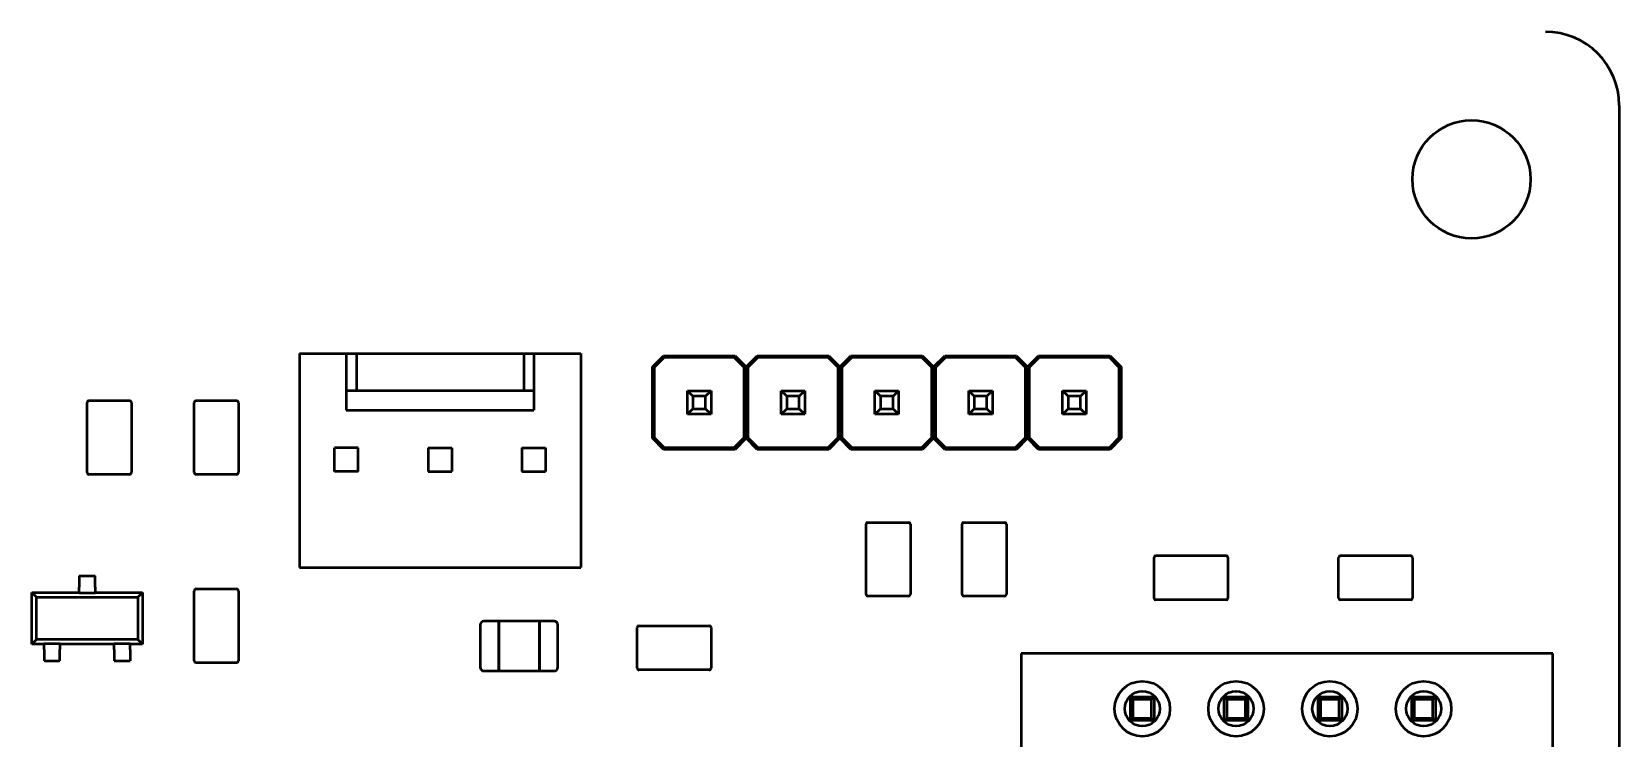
# Model space of a CAD drawing. Header units: inches. Extents: x 0.1 to 17, y 0.3 to 10.7.
# Drawn here: x 3.746 to 5.439, y 8.352 to 9.106 of the extents above; entities that cross this region are included whole.
import ezdxf

# ---------------------------------------------------------------- set-up
doc = ezdxf.new("R2010")
doc.units = ezdxf.units.IN
doc.header["$LTSCALE"] = 0.5
doc.header["$MEASUREMENT"] = 0
doc.layers.add('Visible (ANSI)', color=7, linetype='Continuous', lineweight=50)

msp = doc.modelspace()

# ---------------------------------------------------------------- linework, layer by layer
at = {"layer": 'Visible (ANSI)'}
for p, q in [((5.4385, 9.0276), (5.4385, 7.2166)), ((4.031, 8.763), (4.031, 8.5346)), ((4.031, 8.763), (4.081, 8.763)), ((4.081, 8.763), (4.0918, 8.763)), ((4.081, 8.763), (4.081, 8.7236)), ((4.0918, 8.763), (4.2703, 8.763)), ((4.0918, 8.763), (4.0918, 8.7236)), ((4.2703, 8.763), (4.281, 8.763)), ((4.2703, 8.763), (4.2703, 8.7236)), ((4.281, 8.763), (4.331, 8.763)), ((4.281, 8.763), (4.281, 8.7236)), ((4.331, 8.763), (4.331, 8.5346)), ((4.4074, 8.7489), (4.4192, 8.7607)), ((4.42, 8.7587), (4.4094, 8.7481)), ((4.4192, 8.7607), (4.4956, 8.7607)), ((4.4192, 8.7607), (4.42, 8.7587)), ((4.4948, 8.7587), (4.42, 8.7587)), ((4.4956, 8.7607), (4.4948, 8.7587)), ((4.5054, 8.7481), (4.4948, 8.7587)), ((4.4956, 8.7607), (4.5074, 8.7489)), ((4.5074, 8.7489), (4.5192, 8.7607)), ((4.52, 8.7587), (4.5094, 8.7481)), ((4.5192, 8.7607), (4.5956, 8.7607)), ((4.5192, 8.7607), (4.52, 8.7587)), ((4.5948, 8.7587), (4.52, 8.7587)), ((4.5956, 8.7607), (4.5948, 8.7587)), ((4.6054, 8.7481), (4.5948, 8.7587)), ((4.5956, 8.7607), (4.6074, 8.7489)), ((4.6074, 8.7489), (4.6192, 8.7607)), ((4.62, 8.7587), (4.6094, 8.7481)), ((4.6192, 8.7607), (4.6956, 8.7607)), ((4.6192, 8.7607), (4.62, 8.7587)), ((4.6948, 8.7587), (4.62, 8.7587)), ((4.6956, 8.7607), (4.6948, 8.7587)), ((4.7054, 8.7481), (4.6948, 8.7587)), ((4.6956, 8.7607), (4.7074, 8.7489)), ((4.7074, 8.7489), (4.7192, 8.7607)), ((4.72, 8.7587), (4.7094, 8.7481)), ((4.7192, 8.7607), (4.7956, 8.7607)), ((4.7192, 8.7607), (4.72, 8.7587)), ((4.7948, 8.7587), (4.72, 8.7587)), ((4.7956, 8.7607), (4.7948, 8.7587)), ((4.8054, 8.7481), (4.7948, 8.7587)), ((4.7956, 8.7607), (4.8074, 8.7489)), ((4.8074, 8.7489), (4.8192, 8.7607)), ((4.82, 8.7587), (4.8094, 8.7481)), ((4.8192, 8.7607), (4.8956, 8.7607)), ((4.8192, 8.7607), (4.82, 8.7587)), ((4.8948, 8.7587), (4.82, 8.7587)), ((4.8956, 8.7607), (4.8948, 8.7587)), ((4.9054, 8.7481), (4.8948, 8.7587)), ((4.8956, 8.7607), (4.9074, 8.7489)), ((4.4074, 8.6725), (4.4074, 8.7489)), ((4.4094, 8.7481), (4.4074, 8.7489)), ((4.4094, 8.7481), (4.4094, 8.6733)), ((4.5074, 8.7489), (4.5054, 8.7481)), ((4.5054, 8.6733), (4.5054, 8.7481)), ((4.5074, 8.7489), (4.5074, 8.6725)), ((4.5074, 8.6725), (4.5074, 8.7489)), ((4.5094, 8.7481), (4.5074, 8.7489)), ((4.5094, 8.7481), (4.5094, 8.6733)), ((4.6074, 8.7489), (4.6054, 8.7481)), ((4.6054, 8.6733), (4.6054, 8.7481)), ((4.6074, 8.6725), (4.6074, 8.7489)), ((4.6094, 8.7481), (4.6074, 8.7489)), ((4.6074, 8.7489), (4.6074, 8.6725)), ((4.6094, 8.7481), (4.6094, 8.6733)), ((4.7074, 8.7489), (4.7054, 8.7481)), ((4.7054, 8.6733), (4.7054, 8.7481)), ((4.7074, 8.7489), (4.7074, 8.6725)), ((4.7074, 8.6725), (4.7074, 8.7489)), ((4.7094, 8.7481), (4.7074, 8.7489)), ((4.7094, 8.7481), (4.7094, 8.6733)), ((4.8074, 8.7489), (4.8054, 8.7481)), ((4.8054, 8.6733), (4.8054, 8.7481)), ((4.8074, 8.6725), (4.8074, 8.7489)), ((4.8094, 8.7481), (4.8074, 8.7489)), ((4.8074, 8.7489), (4.8074, 8.6725)), ((4.8094, 8.7481), (4.8094, 8.6733)), ((4.9074, 8.7489), (4.9054, 8.7481)), ((4.9054, 8.6733), (4.9054, 8.7481)), ((4.9074, 8.7489), (4.9074, 8.6725)), ((4.081, 8.7236), (4.081, 8.7027)), ((4.081, 8.7236), (4.0918, 8.7236)), ((4.0918, 8.7236), (4.2703, 8.7236)), ((4.2703, 8.7236), (4.281, 8.7236)), ((4.281, 8.7236), (4.281, 8.7027)), ((4.4448, 8.7233), (4.47, 8.7233)), ((4.4448, 8.6981), (4.4448, 8.7233)), ((4.4507, 8.7174), (4.4448, 8.7233)), ((4.4641, 8.7174), (4.47, 8.7233)), ((4.47, 8.7233), (4.47, 8.6981)), ((4.5448, 8.7233), (4.57, 8.7233)), ((4.5448, 8.6981), (4.5448, 8.7233)), ((4.5507, 8.7174), (4.5448, 8.7233)), ((4.5641, 8.7174), (4.57, 8.7233)), ((4.57, 8.7233), (4.57, 8.6981)), ((4.6448, 8.7233), (4.67, 8.7233)), ((4.6448, 8.6981), (4.6448, 8.7233)), ((4.6507, 8.7174), (4.6448, 8.7233)), ((4.6641, 8.7174), (4.67, 8.7233)), ((4.67, 8.7233), (4.67, 8.6981)), ((4.7448, 8.7233), (4.77, 8.7233)), ((4.7448, 8.6981), (4.7448, 8.7233)), ((4.7507, 8.7174), (4.7448, 8.7233)), ((4.7641, 8.7174), (4.77, 8.7233)), ((4.77, 8.7233), (4.77, 8.6981)), ((4.8448, 8.7233), (4.87, 8.7233)), ((4.8448, 8.6981), (4.8448, 8.7233)), ((4.8507, 8.7174), (4.8448, 8.7233)), ((4.8641, 8.7174), (4.87, 8.7233)), ((4.87, 8.7233), (4.87, 8.6981)), ((3.8047, 8.7009), (3.8047, 8.7107)), ((3.8066, 8.7127), (3.8499, 8.7127)), ((3.8519, 8.7107), (3.8519, 8.7009)), ((3.9188, 8.7009), (3.9188, 8.7107)), ((3.9208, 8.7127), (3.9641, 8.7127)), ((3.9661, 8.7107), (3.9661, 8.7009)), ((4.081, 8.7027), (4.281, 8.7027)), ((4.4448, 8.6981), (4.4507, 8.704)), ((4.4641, 8.7174), (4.4507, 8.7174)), ((4.4507, 8.7174), (4.4507, 8.704)), ((4.4507, 8.704), (4.4641, 8.704)), ((4.4641, 8.704), (4.4641, 8.7174)), ((4.47, 8.6981), (4.4641, 8.704)), ((4.5448, 8.6981), (4.5507, 8.704)), ((4.5641, 8.7174), (4.5507, 8.7174)), ((4.5507, 8.7174), (4.5507, 8.704)), ((4.5507, 8.704), (4.5641, 8.704)), ((4.5641, 8.704), (4.5641, 8.7174)), ((4.57, 8.6981), (4.5641, 8.704)), ((4.6448, 8.6981), (4.6507, 8.704)), ((4.6641, 8.7174), (4.6507, 8.7174)), ((4.6507, 8.7174), (4.6507, 8.704)), ((4.6507, 8.704), (4.6641, 8.704)), ((4.6641, 8.704), (4.6641, 8.7174)), ((4.67, 8.6981), (4.6641, 8.704)), ((4.7448, 8.6981), (4.7507, 8.704)), ((4.7641, 8.7174), (4.7507, 8.7174)), ((4.7507, 8.7174), (4.7507, 8.704)), ((4.7507, 8.704), (4.7641, 8.704)), ((4.7641, 8.704), (4.7641, 8.7174)), ((4.77, 8.6981), (4.7641, 8.704)), ((4.8448, 8.6981), (4.8507, 8.704)), ((4.8641, 8.7174), (4.8507, 8.7174)), ((4.8507, 8.7174), (4.8507, 8.704)), ((4.8507, 8.704), (4.8641, 8.704)), ((4.8641, 8.704), (4.8641, 8.7174)), ((4.87, 8.6981), (4.8641, 8.704)), ((3.8047, 8.6457), (3.8047, 8.7009)), ((3.8519, 8.7009), (3.8519, 8.6457)), ((3.9188, 8.6457), (3.9188, 8.7009)), ((3.9661, 8.7009), (3.9661, 8.6457)), ((4.47, 8.6981), (4.4448, 8.6981)), ((4.57, 8.6981), (4.5448, 8.6981)), ((4.67, 8.6981), (4.6448, 8.6981)), ((4.77, 8.6981), (4.7448, 8.6981)), ((4.87, 8.6981), (4.8448, 8.6981)), ((4.4094, 8.6733), (4.4074, 8.6725)), ((4.4192, 8.6607), (4.4074, 8.6725)), ((4.4094, 8.6733), (4.42, 8.6627)), ((4.4948, 8.6627), (4.5054, 8.6733)), ((4.5074, 8.6725), (4.4956, 8.6607)), ((4.5074, 8.6725), (4.5054, 8.6733)), ((4.5094, 8.6733), (4.5074, 8.6725)), ((4.5192, 8.6607), (4.5074, 8.6725)), ((4.5094, 8.6733), (4.52, 8.6627)), ((4.5948, 8.6627), (4.6054, 8.6733)), ((4.6074, 8.6725), (4.5956, 8.6607)), ((4.6074, 8.6725), (4.6054, 8.6733)), ((4.6094, 8.6733), (4.6074, 8.6725)), ((4.6192, 8.6607), (4.6074, 8.6725)), ((4.6094, 8.6733), (4.62, 8.6627)), ((4.6948, 8.6627), (4.7054, 8.6733)), ((4.7074, 8.6725), (4.6956, 8.6607)), ((4.7074, 8.6725), (4.7054, 8.6733)), ((4.7094, 8.6733), (4.7074, 8.6725)), ((4.7192, 8.6607), (4.7074, 8.6725)), ((4.7094, 8.6733), (4.72, 8.6627)), ((4.7948, 8.6627), (4.8054, 8.6733)), ((4.8074, 8.6725), (4.7956, 8.6607)), ((4.8074, 8.6725), (4.8054, 8.6733)), ((4.8094, 8.6733), (4.8074, 8.6725)), ((4.8192, 8.6607), (4.8074, 8.6725)), ((4.8094, 8.6733), (4.82, 8.6627)), ((4.8948, 8.6627), (4.9054, 8.6733)), ((4.9074, 8.6725), (4.8956, 8.6607)), ((4.9074, 8.6725), (4.9054, 8.6733)), ((4.0684, 8.637), (4.0684, 8.6622)), ((4.0936, 8.6622), (4.0684, 8.6622)), ((4.0936, 8.637), (4.0936, 8.6622)), ((4.1684, 8.6622), (4.1684, 8.637)), ((4.1684, 8.6622), (4.1936, 8.6622)), ((4.1936, 8.6622), (4.1936, 8.637)), ((4.2684, 8.6622), (4.2684, 8.637)), ((4.2684, 8.6622), (4.2936, 8.6622)), ((4.2936, 8.6622), (4.2936, 8.637)), ((4.42, 8.6627), (4.4192, 8.6607)), ((4.4956, 8.6607), (4.4192, 8.6607)), ((4.42, 8.6627), (4.4948, 8.6627)), ((4.4948, 8.6627), (4.4956, 8.6607)), ((4.52, 8.6627), (4.5192, 8.6607)), ((4.5956, 8.6607), (4.5192, 8.6607)), ((4.52, 8.6627), (4.5948, 8.6627)), ((4.5948, 8.6627), (4.5956, 8.6607)), ((4.62, 8.6627), (4.6192, 8.6607)), ((4.6956, 8.6607), (4.6192, 8.6607)), ((4.62, 8.6627), (4.6948, 8.6627)), ((4.6948, 8.6627), (4.6956, 8.6607)), ((4.72, 8.6627), (4.7192, 8.6607)), ((4.7956, 8.6607), (4.7192, 8.6607)), ((4.72, 8.6627), (4.7948, 8.6627)), ((4.7948, 8.6627), (4.7956, 8.6607)), ((4.82, 8.6627), (4.8192, 8.6607)), ((4.8956, 8.6607), (4.8192, 8.6607)), ((4.82, 8.6627), (4.8948, 8.6627)), ((4.8948, 8.6627), (4.8956, 8.6607)), ((3.8047, 8.6359), (3.8047, 8.6457)), ((3.8499, 8.6339), (3.8066, 8.6339)), ((3.8519, 8.6457), (3.8519, 8.6359)), ((3.9188, 8.6359), (3.9188, 8.6457)), ((3.9641, 8.6339), (3.9208, 8.6339)), ((3.9661, 8.6457), (3.9661, 8.6359)), ((4.0936, 8.637), (4.0684, 8.637)), ((4.1684, 8.637), (4.1936, 8.637)), ((4.2684, 8.637), (4.2936, 8.637)), ((4.6354, 8.5709), (4.6354, 8.5808)), ((4.6354, 8.5158), (4.6354, 8.5709)), ((4.6373, 8.5827), (4.6806, 8.5827)), ((4.6826, 8.5808), (4.6826, 8.5709)), ((4.6826, 8.5709), (4.6826, 8.5158)), ((4.7377, 8.5709), (4.7377, 8.5808)), ((4.7377, 8.5158), (4.7377, 8.5709)), ((4.7397, 8.5827), (4.783, 8.5827)), ((4.785, 8.5808), (4.785, 8.5709)), ((4.785, 8.5709), (4.785, 8.5158)), ((4.031, 8.5346), (4.331, 8.5346)), ((4.9424, 8.502), (4.9424, 8.5453)), ((4.9444, 8.5473), (4.9543, 8.5473)), ((4.9543, 8.5473), (5.0094, 8.5473)), ((5.0094, 8.5473), (5.0192, 8.5473)), ((5.0212, 8.5453), (5.0212, 8.502)), ((5.1393, 8.502), (5.1393, 8.5453)), ((5.1413, 8.5473), (5.1511, 8.5473)), ((5.1511, 8.5473), (5.2062, 8.5473)), ((5.2062, 8.5473), (5.2161, 8.5473)), ((5.218, 8.5453), (5.218, 8.502)), ((3.7962, 8.5257), (3.8131, 8.5257)), ((3.7962, 8.5257), (3.7962, 8.5185)), ((3.7962, 8.5185), (3.7962, 8.5146)), ((3.8131, 8.5185), (3.8131, 8.5257)), ((3.8131, 8.5146), (3.8131, 8.5185)), ((4.6354, 8.506), (4.6354, 8.5158)), ((4.6826, 8.5158), (4.6826, 8.506)), ((4.7377, 8.506), (4.7377, 8.5158)), ((4.785, 8.5158), (4.785, 8.506)), ((3.7505, 8.5031), (3.7456, 8.5079)), ((3.7456, 8.4528), (3.7456, 8.5079)), ((3.7456, 8.5079), (3.7962, 8.5079)), ((3.7505, 8.4577), (3.7505, 8.5031)), ((3.7505, 8.5031), (3.8589, 8.5031)), ((3.7962, 8.5146), (3.7962, 8.5136)), ((3.7962, 8.5073), (3.7962, 8.5136)), ((3.8131, 8.5073), (3.7962, 8.5073)), ((3.8131, 8.5136), (3.8131, 8.5146)), ((3.8131, 8.5136), (3.8131, 8.5073)), ((3.8131, 8.5079), (3.8637, 8.5079)), ((3.8589, 8.5031), (3.8637, 8.5079)), ((3.8589, 8.5031), (3.8589, 8.4577)), ((3.8637, 8.5079), (3.8637, 8.4528)), ((3.9188, 8.5001), (3.9188, 8.5099)), ((3.9188, 8.4449), (3.9188, 8.5001)), ((3.9208, 8.5119), (3.9641, 8.5119)), ((3.9661, 8.5099), (3.9661, 8.5001)), ((3.9661, 8.5001), (3.9661, 8.4449)), ((4.6806, 8.504), (4.6373, 8.504)), ((4.783, 8.504), (4.7397, 8.504)), ((4.9543, 8.5001), (4.9444, 8.5001)), ((5.0094, 8.5001), (4.9543, 8.5001)), ((5.0192, 8.5001), (5.0094, 8.5001)), ((5.1511, 8.5001), (5.1413, 8.5001)), ((5.2062, 8.5001), (5.1511, 8.5001)), ((5.2161, 8.5001), (5.2062, 8.5001)), ((4.2239, 8.4735), (4.2239, 8.4282)), ((4.2436, 8.4774), (4.2279, 8.4774)), ((4.2436, 8.4774), (4.2436, 8.4735)), ((4.2436, 8.4735), (4.2436, 8.4774)), ((4.2869, 8.4774), (4.2436, 8.4774)), ((4.2436, 8.4735), (4.2436, 8.4282)), ((4.2436, 8.4282), (4.2436, 8.4735)), ((4.2869, 8.4774), (4.2869, 8.4735)), ((4.2869, 8.4735), (4.2869, 8.4774)), ((4.3027, 8.4774), (4.2869, 8.4774)), ((4.2869, 8.4735), (4.2869, 8.4282)), ((4.2869, 8.4282), (4.2869, 8.4735)), ((4.3066, 8.4282), (4.3066, 8.4735)), ((4.3913, 8.4272), (4.3913, 8.4705)), ((4.3932, 8.4725), (4.4031, 8.4725)), ((4.4031, 8.4725), (4.4582, 8.4725)), ((4.4582, 8.4725), (4.468, 8.4725)), ((4.47, 8.4705), (4.47, 8.4272)), ((3.7505, 8.4577), (3.7456, 8.4528)), ((3.7588, 8.4528), (3.7456, 8.4528)), ((3.8589, 8.4577), (3.7505, 8.4577)), ((3.7588, 8.4535), (3.7757, 8.4535)), ((3.7588, 8.4472), (3.7588, 8.4535)), ((3.7757, 8.4535), (3.7757, 8.4472)), ((3.8336, 8.4528), (3.7757, 8.4528)), ((3.8336, 8.4535), (3.8505, 8.4535)), ((3.8336, 8.4472), (3.8336, 8.4535)), ((3.8505, 8.4472), (3.8505, 8.4535)), ((3.8637, 8.4528), (3.8505, 8.4528)), ((3.8589, 8.4577), (3.8637, 8.4528)), ((3.7588, 8.4472), (3.7588, 8.4462)), ((3.7588, 8.4462), (3.7588, 8.4423)), ((3.7588, 8.4423), (3.7588, 8.4351)), ((3.7588, 8.4351), (3.7757, 8.4351)), ((3.7757, 8.4462), (3.7757, 8.4472)), ((3.7757, 8.4423), (3.7757, 8.4462)), ((3.7757, 8.4351), (3.7757, 8.4423)), ((3.8336, 8.4472), (3.8336, 8.4462)), ((3.8336, 8.4462), (3.8336, 8.4423)), ((3.8336, 8.4423), (3.8336, 8.4351)), ((3.8336, 8.4351), (3.8505, 8.4351)), ((3.8505, 8.4472), (3.8505, 8.4462)), ((3.8505, 8.4462), (3.8505, 8.4423)), ((3.8505, 8.4423), (3.8505, 8.4351)), ((3.9188, 8.4351), (3.9188, 8.4449)), ((3.9641, 8.4331), (3.9208, 8.4331)), ((3.9661, 8.4449), (3.9661, 8.4351)), ((4.8007, 8.443), (4.8007, 7.4705)), ((5.3676, 8.443), (4.8007, 8.443)), ((5.3676, 7.4705), (5.3676, 8.443)), ((4.2279, 8.4243), (4.2436, 8.4243)), ((4.2436, 8.4282), (4.2436, 8.4243)), ((4.2436, 8.4243), (4.2436, 8.4282)), ((4.2436, 8.4243), (4.2869, 8.4243)), ((4.2869, 8.4282), (4.2869, 8.4243)), ((4.2869, 8.4243), (4.2869, 8.4282)), ((4.2869, 8.4243), (4.3027, 8.4243)), ((4.4031, 8.4253), (4.3932, 8.4253)), ((4.4582, 8.4253), (4.4031, 8.4253)), ((4.468, 8.4253), (4.4582, 8.4253)), ((4.9173, 8.3713), (4.9173, 8.3965)), ((4.9173, 8.3965), (4.9425, 8.3965)), ((4.9173, 8.3965), (4.9199, 8.3939)), ((4.9398, 8.3939), (4.9199, 8.3939)), ((4.9199, 8.3939), (4.9199, 8.374)), ((4.9425, 8.3965), (4.9398, 8.3939)), ((4.9398, 8.374), (4.9398, 8.3939)), ((4.9425, 8.3965), (4.9425, 8.3713)), ((5.0173, 8.3713), (5.0173, 8.3965)), ((5.0173, 8.3965), (5.0425, 8.3965)), ((5.0173, 8.3965), (5.0199, 8.3939)), ((5.0398, 8.3939), (5.0199, 8.3939)), ((5.0199, 8.3939), (5.0199, 8.374)), ((5.0425, 8.3965), (5.0398, 8.3939)), ((5.0398, 8.374), (5.0398, 8.3939)), ((5.0425, 8.3965), (5.0425, 8.3713)), ((5.1173, 8.3713), (5.1173, 8.3965)), ((5.1173, 8.3965), (5.1425, 8.3965)), ((5.1173, 8.3965), (5.1199, 8.3939)), ((5.1398, 8.3939), (5.1199, 8.3939)), ((5.1199, 8.3939), (5.1199, 8.374)), ((5.1425, 8.3965), (5.1398, 8.3939)), ((5.1398, 8.374), (5.1398, 8.3939)), ((5.1425, 8.3965), (5.1425, 8.3713)), ((5.2173, 8.3713), (5.2173, 8.3965)), ((5.2173, 8.3965), (5.2425, 8.3965)), ((5.2173, 8.3965), (5.2199, 8.3939)), ((5.2398, 8.3939), (5.2199, 8.3939)), ((5.2199, 8.3939), (5.2199, 8.374)), ((5.2425, 8.3965), (5.2398, 8.3939)), ((5.2398, 8.374), (5.2398, 8.3939)), ((5.2425, 8.3965), (5.2425, 8.3713)), ((4.9199, 8.374), (4.9173, 8.3713)), ((4.9425, 8.3713), (4.9173, 8.3713)), ((4.9199, 8.374), (4.9398, 8.374)), ((4.9398, 8.374), (4.9425, 8.3713)), ((5.0199, 8.374), (5.0173, 8.3713)), ((5.0425, 8.3713), (5.0173, 8.3713)), ((5.0199, 8.374), (5.0398, 8.374)), ((5.0398, 8.374), (5.0425, 8.3713)), ((5.1199, 8.374), (5.1173, 8.3713)), ((5.1425, 8.3713), (5.1173, 8.3713)), ((5.1199, 8.374), (5.1398, 8.374)), ((5.1398, 8.374), (5.1425, 8.3713)), ((5.2199, 8.374), (5.2173, 8.3713)), ((5.2425, 8.3713), (5.2173, 8.3713)), ((5.2199, 8.374), (5.2398, 8.374)), ((5.2398, 8.374), (5.2425, 8.3713))]:
    msp.add_line(p, q, dxfattribs=at)
for centre, radius in [((5.281, 8.9489), 0.063), ((4.9299, 8.3839), 0.0295), ((4.9299, 8.3839), 0.0295), ((4.9299, 8.3839), 0.0187), ((5.0299, 8.3839), 0.0295), ((5.0299, 8.3839), 0.0295), ((5.0299, 8.3839), 0.0187), ((5.1299, 8.3839), 0.0295), ((5.1299, 8.3839), 0.0295), ((5.1299, 8.3839), 0.0187), ((5.2299, 8.3839), 0.0295), ((5.2299, 8.3839), 0.0295), ((5.2299, 8.3839), 0.0187)]:
    msp.add_circle(centre, radius, dxfattribs=at)
for centre, radius, start, end in [((5.3597, 9.0276), 0.0788, 0.0207, 89.9793), ((3.8066, 8.7107), 0.00197, 90, 180), ((3.8499, 8.7107), 0.00197, 0, 90), ((3.9208, 8.7107), 0.00197, 90, 180), ((3.9641, 8.7107), 0.00197, 0, 90), ((3.8066, 8.6359), 0.00197, 180, 270), ((3.8499, 8.6359), 0.00197, 270, 0), ((3.9208, 8.6359), 0.00197, 180, 270), ((3.9641, 8.6359), 0.00197, 270, 0), ((4.6373, 8.5808), 0.00197, 90, 180), ((4.6806, 8.5808), 0.00197, 0, 90), ((4.7397, 8.5808), 0.00197, 90, 180), ((4.783, 8.5808), 0.00197, 0, 90), ((4.9444, 8.5453), 0.00197, 90, 180), ((5.0192, 8.5453), 0.00197, 0, 90), ((5.1413, 8.5453), 0.00197, 90, 180), ((5.2161, 8.5453), 0.00197, 0, 90), ((3.9208, 8.5099), 0.00197, 90, 180), ((3.9641, 8.5099), 0.00197, 0, 90), ((4.6373, 8.506), 0.00197, 180, 270), ((4.6806, 8.506), 0.00197, 270, 0), ((4.7397, 8.506), 0.00197, 180, 270), ((4.783, 8.506), 0.00197, 270, 0), ((4.9444, 8.502), 0.00197, 180, 270), ((5.0192, 8.502), 0.00197, 270, 0), ((5.1413, 8.502), 0.00197, 180, 270), ((5.2161, 8.502), 0.00197, 270, 0), ((4.2279, 8.4735), 0.00394, 90, 180), ((4.3027, 8.4735), 0.00394, 0, 90), ((4.3932, 8.4705), 0.00197, 90, 180), ((4.468, 8.4705), 0.00197, 0, 90), ((3.9208, 8.4351), 0.00197, 180, 270), ((3.9641, 8.4351), 0.00197, 270, 0), ((4.2279, 8.4282), 0.00394, 180, 270), ((4.3027, 8.4282), 0.00394, 270, 0), ((4.3932, 8.4272), 0.00197, 180, 270), ((4.468, 8.4272), 0.00197, 270, 0)]:
    msp.add_arc(centre, radius, start, end, dxfattribs=at)

doc.saveas('drawing.dxf')
